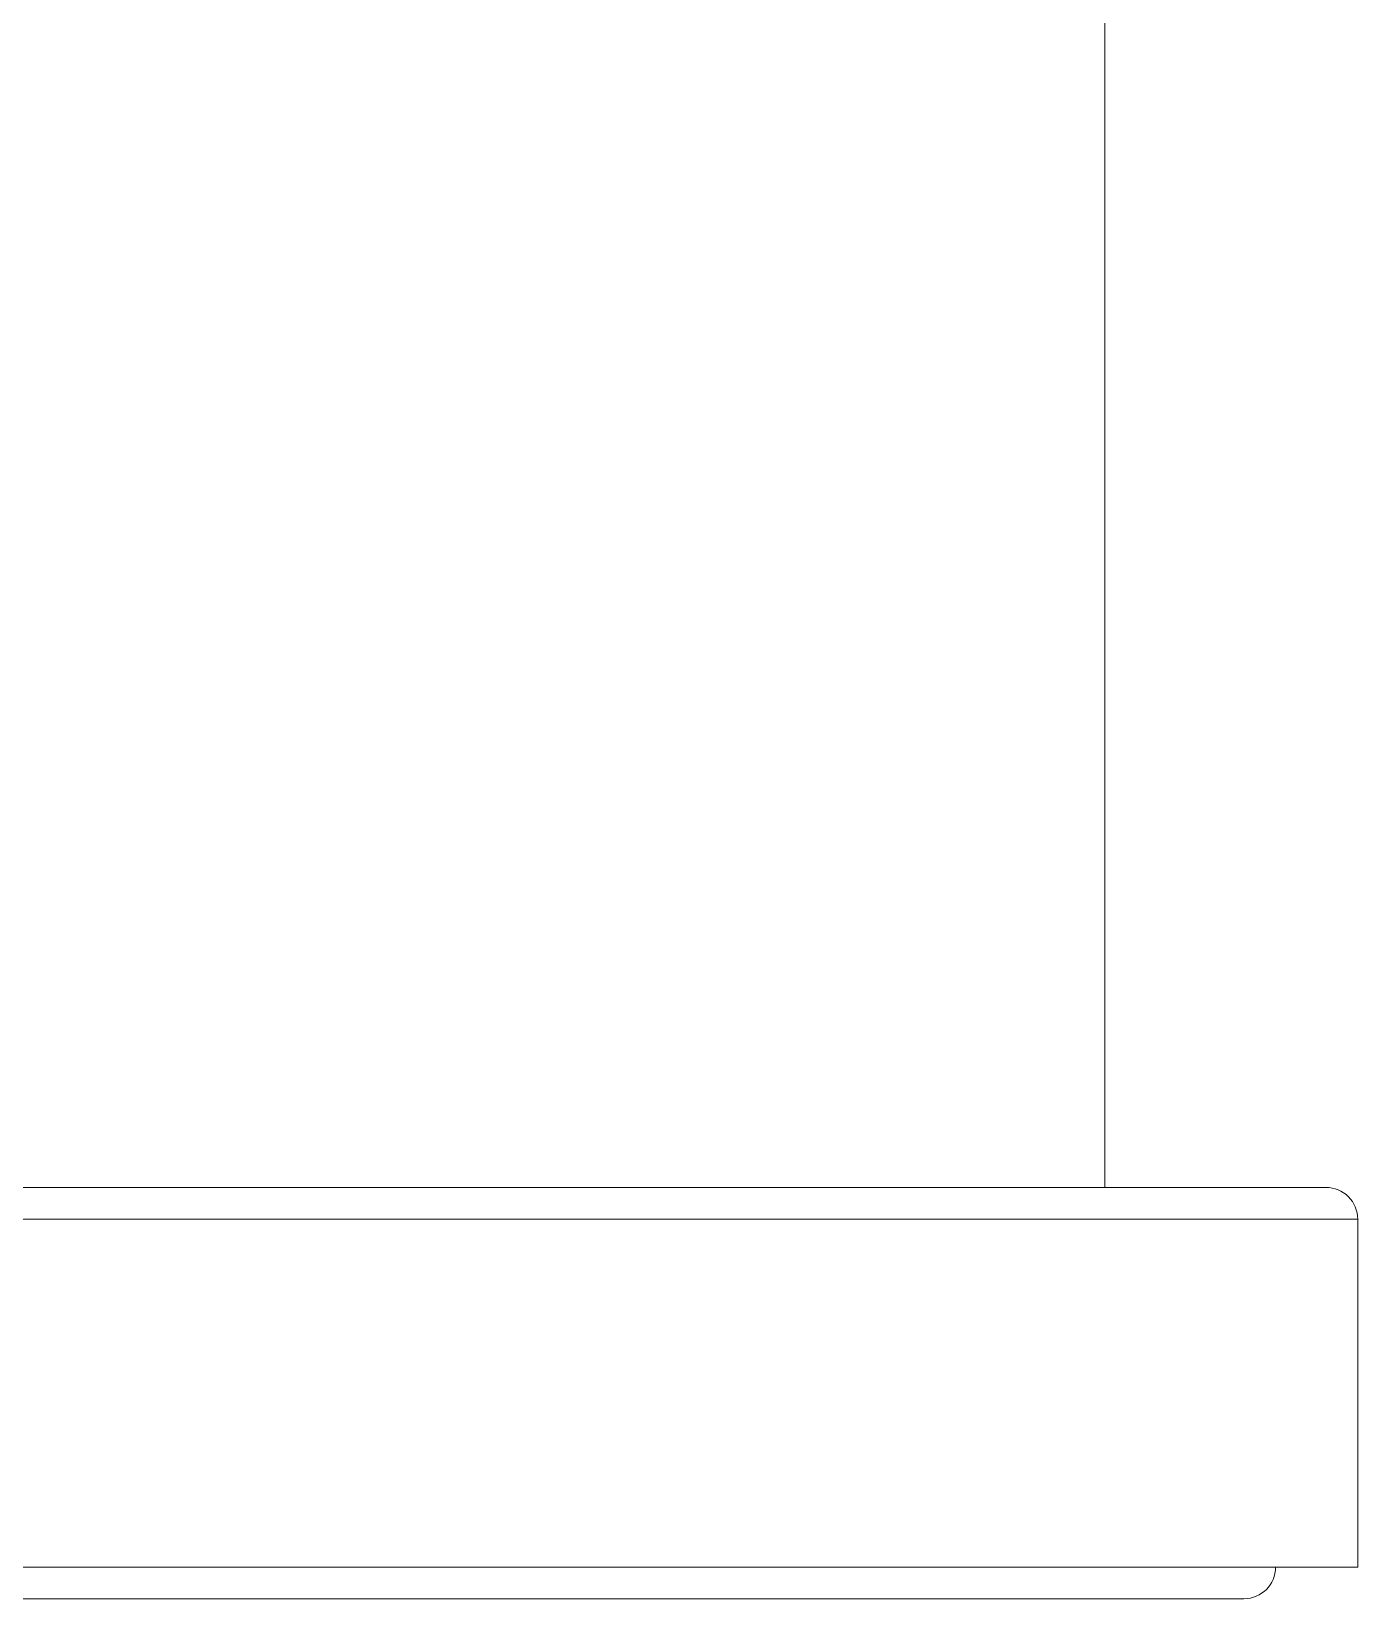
# Model space of a CAD drawing. Header units: millimetres. Extents: x 12315 to 13087, y 1034 to 1580.
# Drawn here: x 12857.85 to 12878.83, y 1217.82 to 1242.59 of the extents above; entities that cross this region are included whole.
import ezdxf

# ---------------------------------------------------------------- set-up
doc = ezdxf.new("R2010")
doc.units = ezdxf.units.MM

msp = doc.modelspace()

# ---------------------------------------------------------------- linework, layer by layer
at = {"linetype": 'Continuous', "lineweight": 18}
for p, q in [((12874.826, 1224.32), (12874.826, 1363.32)), ((12878.326, 1224.32), (12832.326, 1224.32)), ((12878.826, 1223.82), (12878.826, 1218.32)), ((12831.826, 1218.32), (12878.826, 1218.32)), ((12855.326, 1217.82), (12877.028, 1217.82))]:
    msp.add_line(p, q, dxfattribs=at)
at = {"linetype": 'Continuous', "lineweight": 13}
msp.add_line((12878.826, 1223.82), (12831.826, 1223.82), dxfattribs=at)
at = {"linetype": 'Continuous', "lineweight": 18}
for centre, start, end in [((12878.326, 1223.82), 0, 90.0125), ((12877.028, 1218.32), 270, 0)]:
    msp.add_arc(centre, 0.5, start, end, dxfattribs=at)

doc.saveas('drawing.dxf')
